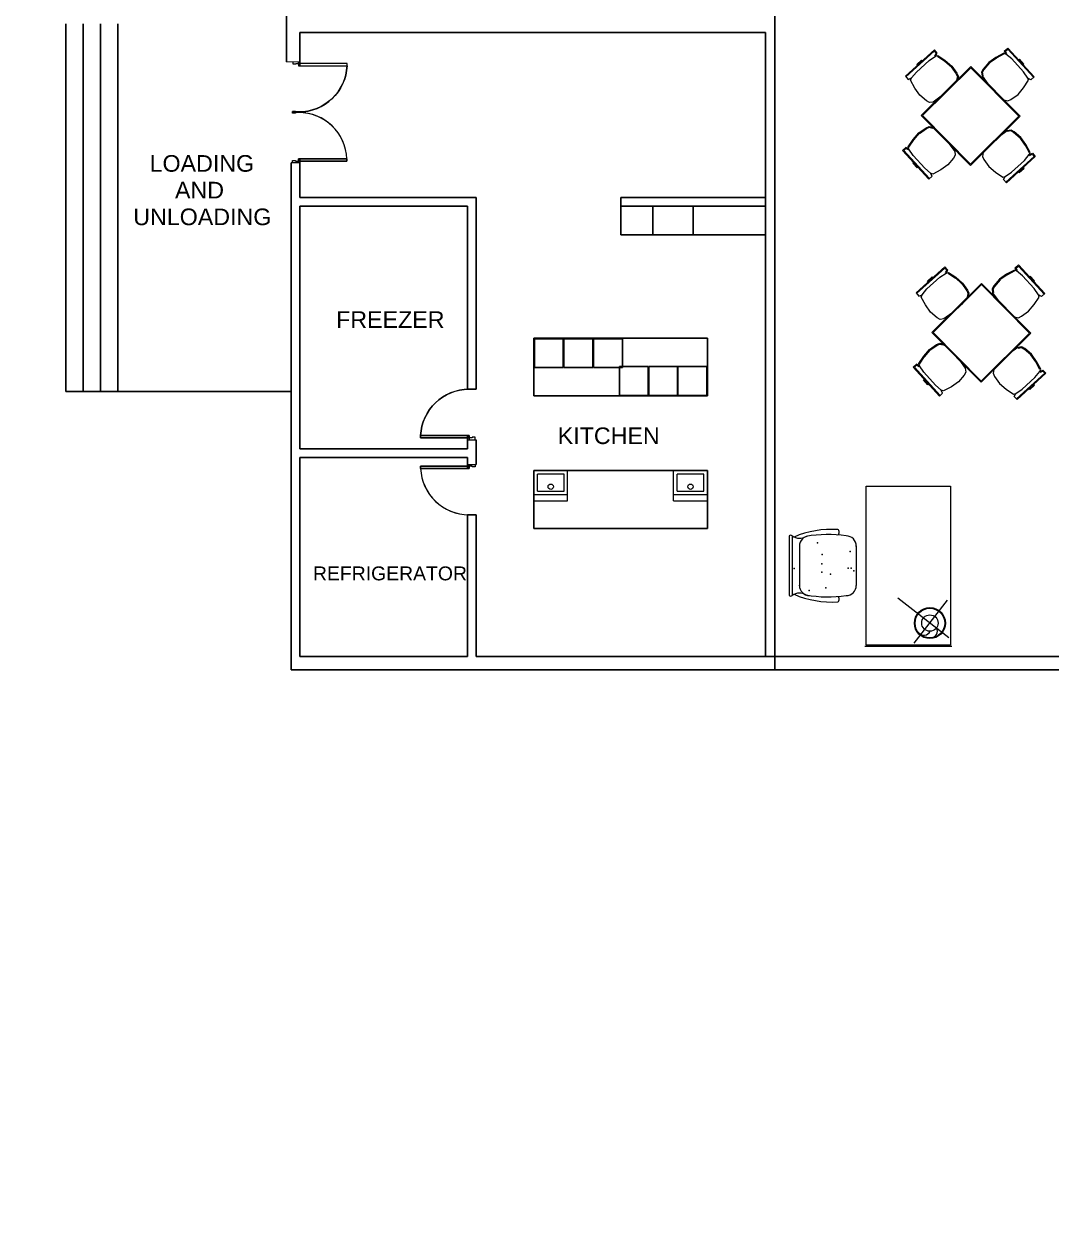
# Model space of a CAD drawing. Header units: millimetres. Extents: x 586 to 1010, y 369 to 668.
# Drawn here: x 792.86 to 810.62, y 434.52 to 455.25 of the extents above; entities that cross this region are included whole.
import ezdxf

# ---------------------------------------------------------------- set-up
doc = ezdxf.new("R2010")
doc.units = ezdxf.units.MM
doc.layers.add('finiture', color=7, linetype='Continuous', lineweight=20)
doc.layers.add('plan line', color=7, linetype='Continuous', lineweight=15)
doc.styles.get("Standard").update_dxf_attribs({"font": 'arial.ttf'})

msp = doc.modelspace()

# ---------------------------------------------------------------- linework, layer by layer
at = {"lineweight": 25}
for p, q in [((797.401, 463.976), (797.401, 454.601)), ((805.841, 457.251), (805.841, 444.084)), ((805.682, 455.104), (805.682, 444.314)), ((797.711, 453.716), (797.711, 453.738)), ((800.532, 448.935), (800.682, 448.935)), ((800.532, 446.766), (800.682, 446.766))]:
    msp.add_line(p, q, dxfattribs=at)
for p, q in [((793.581, 448.898), (793.583, 455.254)), ((793.881, 448.898), (793.881, 455.254)), ((794.181, 448.898), (794.181, 455.254)), ((794.481, 448.898), (794.481, 455.254)), ((805.682, 455.104), (797.631, 455.104)), ((797.631, 455.104), (797.631, 454.532)), ((797.631, 453.732), (797.631, 453.722)), ((797.631, 452.922), (797.631, 452.254)), ((797.481, 452.851), (797.481, 444.084)), ((797.631, 452.254), (800.682, 452.254)), ((797.631, 452.104), (797.631, 447.904)), ((797.631, 452.104), (800.532, 452.104)), ((800.532, 448.935), (800.532, 452.104)), ((800.682, 448.935), (800.682, 452.254)), ((803.182, 452.254), (805.682, 452.254)), ((803.182, 452.104), (803.182, 452.254)), ((803.182, 452.104), (805.682, 452.104)), ((803.182, 452.104), (803.182, 451.604)), ((803.732, 452.104), (803.732, 451.604)), ((804.432, 452.104), (804.432, 451.604)), ((803.182, 451.604), (805.682, 451.604)), ((801.678, 449.821), (801.678, 448.821)), ((804.678, 449.821), (801.678, 449.821)), ((801.686, 449.81), (801.686, 449.31)), ((802.186, 449.81), (801.686, 449.81)), ((802.186, 449.31), (802.186, 449.81)), ((802.197, 449.81), (802.197, 449.31)), ((802.697, 449.81), (802.197, 449.81)), ((802.697, 449.31), (802.697, 449.81)), ((802.711, 449.81), (802.711, 449.31)), ((803.211, 449.81), (802.711, 449.81)), ((803.211, 449.31), (803.211, 449.81)), ((804.678, 448.821), (804.678, 449.821)), ((801.686, 449.31), (802.186, 449.31)), ((802.197, 449.31), (802.697, 449.31)), ((802.711, 449.31), (803.211, 449.31)), ((803.156, 449.329), (803.156, 448.829)), ((803.656, 449.329), (803.156, 449.329)), ((803.656, 448.829), (803.656, 449.329)), ((803.663, 449.329), (803.663, 448.829)), ((804.163, 449.329), (803.663, 449.329)), ((804.163, 448.829), (804.163, 449.329)), ((804.168, 449.329), (804.168, 448.829)), ((804.668, 449.329), (804.168, 449.329)), ((804.668, 448.829), (804.668, 449.329)), ((797.481, 448.898), (793.581, 448.898)), ((801.678, 448.821), (804.678, 448.821)), ((803.156, 448.829), (803.656, 448.829)), ((803.663, 448.829), (804.163, 448.829)), ((804.168, 448.829), (804.668, 448.829)), ((800.532, 447.904), (800.532, 448.135)), ((800.682, 447.637), (800.682, 448.064)), ((800.532, 447.904), (797.631, 447.904)), ((797.631, 447.754), (797.631, 444.314)), ((800.532, 447.754), (797.631, 447.754)), ((800.532, 447.566), (800.532, 447.754)), ((801.678, 447.528), (801.678, 446.528)), ((804.678, 447.528), (801.678, 447.528)), ((804.678, 446.528), (804.678, 447.528)), ((800.532, 444.314), (800.532, 446.766)), ((800.682, 444.314), (800.682, 446.766)), ((801.678, 446.528), (804.678, 446.528)), ((800.682, 444.314), (800.682, 444.704))]:
    msp.add_line(p, q)
for points in [[(800.532, 444.314), (797.631, 444.314)], [(814.052, 444.314), (800.682, 444.314)], [(814.052, 444.084), (797.481, 444.084)]]:
    msp.add_lwpolyline(points, dxfattribs=at)
at = {"color": 254, "lineweight": 25}
msp.add_spline([(654.944, 595.472), (670.267, 587.317), (714.302, 595.165), (787.089, 595.165), (819.394, 580.944), (821.03, 562.85), (813.491, 552.788), (808.734, 539.671), (796.407, 534.706), (791.022, 527.249), (791.022, 507.547), (797.301, 476.527), (814.975, 463.89), (836.148, 474.682), (874.022, 478.588), (885.729, 462.733), (863.004, 436.079), (845.789, 420.685), (845.104, 408.675)], degree=3, dxfattribs=at)
at = {"layer": 'finiture'}
for p, q in [((808.602, 454.804), (808.102, 454.351)), ((808.652, 454.748), (808.602, 454.804)), ((809.817, 454.788), (809.873, 454.838)), ((809.841, 454.734), (809.817, 454.788)), ((809.835, 454.784), (809.872, 454.818)), ((809.872, 454.818), (810.316, 454.331)), ((809.873, 454.838), (810.327, 454.341)), ((808.601, 454.783), (808.112, 454.341)), ((808.291, 454.422), (808.513, 454.623)), ((808.298, 454.554), (808.381, 454.629)), ((808.381, 454.629), (808.394, 454.615)), ((808.513, 454.623), (808.623, 454.697)), ((808.634, 454.746), (808.601, 454.783)), ((808.61, 454.704), (808.634, 454.746)), ((808.623, 454.697), (808.652, 454.748)), ((808.623, 454.697), (808.663, 454.708)), ((808.655, 454.696), (808.784, 454.61)), ((808.663, 454.708), (808.792, 454.622)), ((808.782, 454.611), (808.897, 454.512)), ((808.792, 454.622), (808.906, 454.524)), ((809.543, 454.588), (809.445, 454.473)), ((809.666, 454.675), (809.543, 454.588)), ((809.675, 454.663), (809.552, 454.576)), ((809.802, 454.749), (809.666, 454.675)), ((809.809, 454.736), (809.673, 454.662)), ((809.841, 454.734), (809.802, 454.749)), ((809.855, 454.74), (809.835, 454.784)), ((809.944, 454.65), (809.841, 454.734)), ((810.146, 454.428), (809.944, 454.65)), ((810.076, 454.644), (810.062, 454.631)), ((810.152, 454.561), (810.076, 454.644)), ((808.207, 454.32), (808.291, 454.422)), ((808.31, 454.54), (808.298, 454.554)), ((809.236, 454.518), (808.376, 453.668)), ((809.236, 454.497), (808.397, 453.668)), ((808.894, 454.515), (808.981, 454.392)), ((808.906, 454.524), (808.993, 454.4)), ((808.979, 454.394), (809.003, 454.34)), ((808.993, 454.4), (809.017, 454.346)), ((810.086, 453.657), (809.236, 454.518)), ((810.065, 453.658), (809.236, 454.497)), ((809.445, 454.473), (809.416, 454.421)), ((809.416, 454.421), (809.427, 454.355)), ((809.458, 454.466), (809.429, 454.414)), ((809.431, 454.424), (809.441, 454.357)), ((809.554, 454.579), (809.456, 454.464)), ((810.138, 454.548), (810.152, 454.561)), ((810.22, 454.319), (810.146, 454.428)), ((808.102, 454.351), (808.152, 454.296)), ((808.152, 454.296), (808.207, 454.32)), ((808.191, 454.281), (808.207, 454.32)), ((808.264, 454.145), (808.191, 454.281)), ((809, 454.28), (808.888, 454.153)), ((809.002, 454.349), (808.986, 454.284)), ((809.017, 454.346), (809, 454.28)), ((809.427, 454.355), (809.527, 454.218)), ((809.527, 454.218), (809.678, 454.052)), ((810.146, 454.15), (810.232, 454.279)), ((810.272, 454.29), (810.22, 454.319)), ((810.232, 454.279), (810.22, 454.319)), ((810.327, 454.341), (810.272, 454.29)), ((808.351, 454.021), (808.264, 454.145)), ((808.465, 453.922), (808.351, 454.021)), ((808.721, 454.003), (808.584, 453.903)), ((808.888, 454.153), (808.721, 454.003)), ((809.678, 454.052), (809.806, 453.94)), ((809.925, 453.948), (810.049, 454.035)), ((810.049, 454.035), (810.146, 454.15)), ((808.517, 453.893), (808.465, 453.922)), ((808.584, 453.903), (808.517, 453.893)), ((809.806, 453.94), (809.871, 453.924)), ((809.871, 453.924), (809.925, 453.948)), ((808.376, 453.668), (809.225, 452.808)), ((808.397, 453.668), (809.226, 452.829)), ((809.225, 452.808), (810.086, 453.657)), ((809.226, 452.829), (810.065, 453.658)), ((808.236, 453.258), (808.334, 453.373)), ((808.247, 453.249), (808.346, 453.363)), ((808.334, 453.373), (808.458, 453.459)), ((808.343, 453.361), (808.466, 453.447)), ((808.458, 453.459), (808.512, 453.483)), ((808.464, 453.446), (808.518, 453.47)), ((808.509, 453.469), (808.574, 453.452)), ((808.512, 453.483), (808.578, 453.467)), ((808.578, 453.467), (808.705, 453.354)), ((808.705, 453.354), (808.855, 453.188)), ((809.864, 453.408), (809.727, 453.308)), ((809.93, 453.419), (809.864, 453.408)), ((809.933, 453.404), (809.866, 453.394)), ((809.975, 453.377), (809.923, 453.406)), ((809.982, 453.39), (809.93, 453.419)), ((810.087, 453.281), (809.973, 453.379)), ((810.097, 453.292), (809.982, 453.39)), ((808.15, 453.13), (808.236, 453.258)), ((808.161, 453.09), (808.15, 453.13)), ((808.162, 453.122), (808.248, 453.25)), ((808.855, 453.188), (808.955, 453.05)), ((809.561, 453.157), (809.449, 453.029)), ((809.727, 453.308), (809.561, 453.157)), ((810.172, 453.16), (810.085, 453.283)), ((810.184, 453.169), (810.097, 453.292)), ((810.245, 453.026), (810.171, 453.162)), ((810.258, 453.033), (810.184, 453.169)), ((808.11, 453.119), (808.054, 453.068)), ((808.054, 453.068), (808.506, 452.569)), ((808.112, 453.101), (808.075, 453.067)), ((808.075, 453.067), (808.517, 452.579)), ((808.161, 453.09), (808.11, 453.119)), ((808.154, 453.077), (808.112, 453.101)), ((808.235, 452.98), (808.161, 453.09)), ((808.436, 452.758), (808.235, 452.98)), ((808.936, 452.932), (808.837, 452.817)), ((808.965, 452.983), (808.936, 452.932)), ((808.955, 453.05), (808.965, 452.983)), ((809.449, 453.029), (809.433, 452.964)), ((809.433, 452.964), (809.457, 452.91)), ((810.326, 452.963), (809.84, 452.518)), ((810.347, 452.962), (809.85, 452.508)), ((810.159, 452.891), (810.243, 452.994)), ((810.243, 452.994), (810.258, 453.033)), ((810.243, 452.994), (810.297, 453.018)), ((810.249, 452.98), (810.293, 453)), ((810.293, 453), (810.326, 452.963)), ((810.297, 453.018), (810.347, 452.962)), ((808.229, 452.848), (808.243, 452.86)), ((808.304, 452.764), (808.229, 452.848)), ((808.318, 452.777), (808.304, 452.764)), ((808.538, 452.673), (808.436, 452.758)), ((808.713, 452.731), (808.577, 452.658)), ((808.837, 452.817), (808.713, 452.731)), ((809.457, 452.91), (809.544, 452.786)), ((809.544, 452.786), (809.659, 452.688)), ((809.937, 452.689), (810.159, 452.891)), ((810.07, 452.683), (810.153, 452.759)), ((810.153, 452.759), (810.14, 452.773)), ((808.506, 452.569), (808.562, 452.619)), ((808.562, 452.619), (808.538, 452.673)), ((808.577, 452.658), (808.538, 452.673)), ((809.659, 452.688), (809.788, 452.603)), ((809.788, 452.603), (809.828, 452.615)), ((809.799, 452.563), (809.828, 452.615)), ((809.85, 452.508), (809.799, 452.563)), ((809.828, 452.615), (809.937, 452.689)), ((810.057, 452.697), (810.07, 452.683)), ((810.001, 451.037), (810.056, 451.088)), ((810.019, 451.034), (810.055, 451.067)), ((810.055, 451.067), (810.5, 450.58)), ((810.056, 451.088), (810.511, 450.59)), ((808.786, 451.054), (808.286, 450.601)), ((808.785, 451.033), (808.296, 450.59)), ((808.475, 450.671), (808.697, 450.872)), ((808.482, 450.804), (808.565, 450.879)), ((808.565, 450.879), (808.577, 450.865)), ((808.697, 450.872), (808.807, 450.946)), ((808.818, 450.996), (808.785, 451.033)), ((808.836, 450.998), (808.786, 451.054)), ((808.794, 450.954), (808.818, 450.996)), ((808.807, 450.946), (808.836, 450.998)), ((808.807, 450.946), (808.847, 450.958)), ((808.839, 450.945), (808.967, 450.859)), ((808.847, 450.958), (808.976, 450.872)), ((808.966, 450.861), (809.08, 450.762)), ((808.976, 450.872), (809.09, 450.773)), ((809.85, 450.925), (809.727, 450.838)), ((809.859, 450.913), (809.736, 450.826)), ((809.986, 450.998), (809.85, 450.925)), ((809.993, 450.985), (809.857, 450.912)), ((810.025, 450.983), (809.986, 450.998)), ((810.025, 450.983), (810.001, 451.037)), ((810.039, 450.989), (810.019, 451.034)), ((810.127, 450.899), (810.025, 450.983)), ((810.33, 450.678), (810.127, 450.899)), ((810.26, 450.893), (810.246, 450.881)), ((810.335, 450.81), (810.26, 450.893)), ((808.39, 450.569), (808.475, 450.671)), ((808.494, 450.79), (808.482, 450.804)), ((809.42, 450.767), (808.559, 449.917)), ((809.419, 450.746), (808.58, 449.917)), ((809.078, 450.765), (809.165, 450.641)), ((809.09, 450.773), (809.177, 450.65)), ((809.163, 450.644), (809.187, 450.589)), ((809.177, 450.65), (809.2, 450.595)), ((810.248, 449.907), (809.419, 450.746)), ((810.269, 449.907), (809.42, 450.767)), ((809.629, 450.723), (809.6, 450.671)), ((809.6, 450.671), (809.61, 450.604)), ((809.642, 450.716), (809.613, 450.664)), ((809.615, 450.673), (809.625, 450.607)), ((809.727, 450.838), (809.629, 450.723)), ((809.738, 450.828), (809.64, 450.713)), ((810.322, 450.798), (810.335, 450.81)), ((810.404, 450.569), (810.33, 450.678)), ((808.286, 450.601), (808.336, 450.546)), ((808.336, 450.546), (808.39, 450.569)), ((808.375, 450.53), (808.39, 450.569)), ((808.448, 450.394), (808.375, 450.53)), ((809.184, 450.53), (809.072, 450.403)), ((809.186, 450.599), (809.17, 450.534)), ((809.2, 450.595), (809.184, 450.53)), ((809.61, 450.604), (809.71, 450.467)), ((809.71, 450.467), (809.862, 450.301)), ((810.33, 450.4), (810.416, 450.528)), ((810.456, 450.54), (810.404, 450.569)), ((810.416, 450.528), (810.404, 450.569)), ((810.511, 450.59), (810.456, 450.54)), ((808.535, 450.271), (808.448, 450.394)), ((808.649, 450.172), (808.535, 450.271)), ((808.905, 450.252), (808.767, 450.153)), ((809.072, 450.403), (808.905, 450.252)), ((809.862, 450.301), (809.989, 450.19)), ((810.109, 450.198), (810.232, 450.285)), ((810.232, 450.285), (810.33, 450.4)), ((808.701, 450.143), (808.649, 450.172)), ((808.767, 450.153), (808.701, 450.143)), ((809.989, 450.19), (810.055, 450.174)), ((810.055, 450.174), (810.109, 450.198)), ((808.559, 449.917), (809.409, 449.057)), ((808.58, 449.917), (809.409, 449.078)), ((809.409, 449.057), (810.269, 449.907)), ((809.409, 449.078), (810.248, 449.907)), ((808.42, 449.508), (808.518, 449.622)), ((808.431, 449.498), (808.529, 449.613)), ((808.518, 449.622), (808.642, 449.709)), ((808.527, 449.61), (808.65, 449.697)), ((808.642, 449.709), (808.696, 449.733)), ((808.648, 449.695), (808.702, 449.719)), ((808.692, 449.718), (808.758, 449.702)), ((808.696, 449.733), (808.761, 449.716)), ((808.761, 449.716), (808.888, 449.604)), ((808.888, 449.604), (809.039, 449.437)), ((810.047, 449.658), (809.91, 449.558)), ((810.114, 449.668), (810.047, 449.658)), ((810.116, 449.654), (810.05, 449.643)), ((810.159, 449.626), (810.107, 449.655)), ((810.166, 449.639), (810.114, 449.668)), ((810.271, 449.53), (810.156, 449.628)), ((810.281, 449.541), (810.166, 449.639)), ((808.334, 449.38), (808.42, 449.508)), ((808.346, 449.371), (808.432, 449.5)), ((809.039, 449.437), (809.138, 449.3)), ((809.745, 449.406), (809.633, 449.279)), ((809.91, 449.558), (809.745, 449.406)), ((810.356, 449.41), (810.269, 449.533)), ((810.368, 449.418), (810.281, 449.541)), ((810.428, 449.275), (810.355, 449.411)), ((810.441, 449.282), (810.368, 449.418)), ((808.293, 449.368), (808.238, 449.318)), ((808.238, 449.318), (808.69, 448.818)), ((808.295, 449.35), (808.259, 449.317)), ((808.259, 449.317), (808.701, 448.828)), ((808.345, 449.339), (808.293, 449.368)), ((808.338, 449.326), (808.295, 449.35)), ((808.345, 449.339), (808.334, 449.38)), ((808.419, 449.229), (808.345, 449.339)), ((808.62, 449.007), (808.419, 449.229)), ((809.148, 449.233), (809.119, 449.181)), ((809.138, 449.3), (809.148, 449.233)), ((809.633, 449.279), (809.617, 449.213)), ((809.617, 449.213), (809.641, 449.159)), ((810.51, 449.213), (810.024, 448.768)), ((810.531, 449.212), (810.033, 448.757)), ((810.342, 449.141), (810.426, 449.243)), ((810.426, 449.243), (810.441, 449.282)), ((810.426, 449.243), (810.481, 449.267)), ((810.432, 449.23), (810.477, 449.25)), ((810.477, 449.25), (810.51, 449.213)), ((810.481, 449.267), (810.531, 449.212)), ((808.412, 449.097), (808.426, 449.11)), ((808.488, 449.014), (808.412, 449.097)), ((808.502, 449.026), (808.488, 449.014)), ((808.722, 448.923), (808.62, 449.007)), ((808.897, 448.98), (808.761, 448.908)), ((809.021, 449.067), (808.897, 448.98)), ((809.119, 449.181), (809.021, 449.067)), ((809.641, 449.159), (809.728, 449.036)), ((809.728, 449.036), (809.843, 448.938)), ((810.121, 448.939), (810.342, 449.141)), ((810.253, 448.933), (810.336, 449.009)), ((810.336, 449.009), (810.324, 449.023)), ((808.69, 448.818), (808.746, 448.869)), ((808.746, 448.869), (808.722, 448.923)), ((808.761, 448.908), (808.722, 448.923)), ((809.843, 448.938), (809.971, 448.853)), ((809.971, 448.853), (810.012, 448.864)), ((809.983, 448.813), (810.012, 448.864)), ((810.033, 448.757), (809.983, 448.813)), ((810.012, 448.864), (810.121, 448.939)), ((810.241, 448.947), (810.253, 448.933)), ((802.261, 447.528), (801.678, 447.528)), ((801.678, 447.006), (801.678, 447.528)), ((802.261, 447.528), (801.678, 447.528)), ((801.678, 447.006), (801.678, 447.528)), ((802.2, 447.466), (801.739, 447.466)), ((801.739, 447.174), (801.739, 447.466)), ((802.2, 447.466), (801.739, 447.466)), ((801.739, 447.174), (801.739, 447.466)), ((802.2, 447.174), (802.2, 447.466)), ((802.2, 447.174), (802.2, 447.466)), ((802.261, 447.006), (802.261, 447.528)), ((802.261, 447.006), (802.261, 447.528)), ((804.678, 447.528), (804.094, 447.528)), ((804.094, 447.006), (804.094, 447.528)), ((804.678, 447.528), (804.094, 447.528)), ((804.094, 447.006), (804.094, 447.528)), ((804.616, 447.466), (804.156, 447.466)), ((804.156, 447.174), (804.156, 447.466)), ((804.616, 447.466), (804.156, 447.466)), ((804.156, 447.174), (804.156, 447.466)), ((804.616, 447.174), (804.616, 447.466)), ((804.616, 447.174), (804.616, 447.466)), ((804.678, 447.006), (804.678, 447.528)), ((804.678, 447.006), (804.678, 447.528)), ((801.739, 447.174), (802.2, 447.174)), ((801.739, 447.174), (802.2, 447.174)), ((804.156, 447.174), (804.616, 447.174)), ((804.156, 447.174), (804.616, 447.174)), ((807.421, 444.508), (807.421, 447.26)), ((807.421, 447.26), (808.883, 447.26)), ((808.883, 447.26), (808.883, 444.508)), ((801.678, 447.113), (802.261, 447.113)), ((801.678, 447.113), (802.261, 447.113)), ((801.678, 447.006), (802.261, 447.006)), ((801.678, 447.006), (802.261, 447.006)), ((804.094, 447.113), (804.678, 447.113)), ((804.094, 447.113), (804.678, 447.113)), ((804.094, 447.006), (804.678, 447.006)), ((804.094, 447.006), (804.678, 447.006)), ((806.092, 446.4), (806.092, 445.368)), ((806.145, 446.4), (806.145, 445.368)), ((806.268, 446.224), (806.268, 445.544)), ((807.253, 446.224), (807.253, 445.544)), ((808.851, 444.639), (807.972, 445.321)), ((808.254, 444.542), (808.832, 445.287)), ((808.904, 444.487), (807.399, 444.487)), ((808.883, 444.508), (807.421, 444.508))]:
    msp.add_line(p, q, dxfattribs=at)
for centre, radius in [((801.969, 447.251), 0.0461), ((801.969, 447.251), 0.0461), ((804.386, 447.251), 0.0461), ((804.386, 447.251), 0.0461), ((808.525, 444.892), 0.268), ((808.525, 444.892), 0.256), ((808.525, 444.892), 0.142)]:
    msp.add_circle(centre, radius, dxfattribs=at)
for centre, radius, start, end in [((806.825, 444.872), 1.641, 86.3132, 113.2421), ((806.904, 446.464), 0.0536, 300.0093, 59.9907), ((806.119, 446.369), 0.0408, 49.6623, 130.3377), ((806.273, 446.569), 0.211, 232.8901, 302.3557), ((806.444, 446.224), 0.176, 90, 180), ((806.762, 444.311), 2.113, 81.4077, 100.2469), ((807.077, 446.224), 0.176, 0, 90), ((806.444, 445.544), 0.176, 180, 270), ((807.077, 445.544), 0.176, 270, 0), ((806.119, 445.399), 0.0408, 229.6623, 310.3377), ((806.273, 445.2), 0.211, 57.6443, 127.1099), ((806.825, 446.897), 1.641, 246.7579, 273.6868), ((806.762, 447.458), 2.113, 259.7531, 278.5923), ((806.904, 445.305), 0.0536, 300.0093, 59.9907), ((808.422, 444.806), 0.123, 217.019, 333.3222), ((808.537, 444.755), 0.118, 272.6305, 28.6374)]:
    msp.add_arc(centre, radius, start, end, dxfattribs=at)
for p in [(806.581, 446.278), (806.663, 446.079), (807.147, 446.127), (807.253, 446.224), (807.253, 446.224), (806.655, 445.915), (806.179, 445.837), (806.655, 445.77), (806.808, 445.74), (807.113, 445.843), (807.162, 445.843), (807.21, 445.794), (806.268, 445.544), (806.436, 445.455), (806.726, 445.504)]:
    msp.add_point(p, dxfattribs=at)
at = {"layer": 'plan line'}
for p, q in [((797.401, 454.601), (797.631, 454.602)), ((797.508, 454.602), (797.508, 454.562)), ((797.608, 454.572), (797.608, 454.602)), ((797.508, 454.562), (797.558, 454.562)), ((797.558, 454.562), (797.558, 454.572)), ((797.558, 454.572), (797.608, 454.572)), ((797.608, 454.572), (797.608, 454.532)), ((798.448, 454.571), (797.608, 454.572)), ((797.608, 454.532), (798.447, 454.531)), ((798.447, 454.531), (798.448, 454.571)), ((797.506, 453.712), (797.506, 453.742)), ((797.506, 453.742), (797.506, 453.712)), ((797.556, 453.742), (797.506, 453.742)), ((797.506, 453.712), (797.506, 453.742)), ((797.506, 453.742), (797.556, 453.742)), ((797.556, 453.712), (797.506, 453.712)), ((797.556, 453.712), (797.506, 453.712)), ((797.556, 453.732), (797.556, 453.742)), ((797.556, 453.742), (797.556, 453.732)), ((797.606, 453.732), (797.556, 453.732)), ((797.556, 453.732), (797.612, 453.732)), ((797.556, 453.722), (797.556, 453.712)), ((797.606, 453.722), (797.556, 453.722)), ((797.612, 453.722), (797.556, 453.722)), ((797.556, 453.722), (797.556, 453.712)), ((797.612, 453.722), (797.612, 453.732)), ((797.612, 453.732), (797.612, 453.722)), ((798.445, 452.921), (797.605, 452.922)), ((797.605, 452.922), (797.605, 452.882)), ((798.445, 452.881), (798.445, 452.921)), ((797.631, 452.851), (797.48, 452.851)), ((797.505, 452.852), (797.505, 452.892)), ((797.505, 452.892), (797.555, 452.892)), ((797.555, 452.892), (797.555, 452.882)), ((797.555, 452.882), (797.605, 452.882)), ((797.605, 452.882), (797.605, 452.852)), ((797.605, 452.882), (798.445, 452.881)), ((799.719, 448.134), (800.559, 448.135)), ((799.719, 448.094), (799.719, 448.134)), ((800.559, 448.095), (799.719, 448.094)), ((800.532, 448.064), (800.682, 448.064)), ((800.559, 448.135), (800.559, 448.095)), ((800.609, 448.095), (800.559, 448.095)), ((800.559, 448.095), (800.559, 448.065)), ((800.659, 448.105), (800.609, 448.105)), ((800.609, 448.105), (800.609, 448.095)), ((800.659, 448.065), (800.659, 448.105)), ((800.559, 447.606), (799.719, 447.607)), ((799.719, 447.607), (799.719, 447.567)), ((799.719, 447.567), (800.559, 447.566)), ((800.532, 447.637), (800.682, 447.637)), ((800.559, 447.606), (800.559, 447.636)), ((800.609, 447.606), (800.559, 447.606)), ((800.559, 447.566), (800.559, 447.606)), ((800.609, 447.596), (800.609, 447.606)), ((800.659, 447.596), (800.609, 447.596)), ((800.659, 447.636), (800.659, 447.596))]:
    msp.add_line(p, q, dxfattribs=at)
for points in [[(797.508, 454.602), (797.508, 454.562), (797.558, 454.562), (797.558, 454.572), (797.608, 454.572), (797.608, 454.602)], [(797.505, 452.852), (797.505, 452.892), (797.555, 452.892), (797.555, 452.882), (797.605, 452.882), (797.605, 452.852)], [(800.659, 448.065), (800.659, 448.105), (800.609, 448.105), (800.609, 448.095), (800.559, 448.095), (800.559, 448.065)], [(800.659, 447.636), (800.659, 447.596), (800.609, 447.596), (800.609, 447.606), (800.559, 447.606), (800.559, 447.636)]]:
    msp.add_lwpolyline(points, dxfattribs=at)
for points in [[(798.447, 454.531, -0.403785), (797.606, 453.732)], [(798.445, 452.921, 0.403785), (797.606, 453.722)], [(799.719, 448.134, -0.403785), (800.557, 448.935)], [(799.719, 447.567, 0.403785), (800.557, 446.766)]]:
    msp.add_lwpolyline(points, format="xyb", dxfattribs=at)
for points in [[(797.608, 454.572), (797.608, 454.532), (798.447, 454.531), (798.448, 454.571)], [(797.605, 452.882), (797.605, 452.922), (798.445, 452.921), (798.445, 452.881)], [(800.559, 448.095), (800.559, 448.135), (799.719, 448.134), (799.719, 448.094)], [(800.559, 447.606), (800.559, 447.566), (799.719, 447.567), (799.719, 447.607)]]:
    msp.add_lwpolyline(points, close=True, dxfattribs=at)
for centre, start, end in [((797.613, 454.567), 269.908, 357.4887), ((797.61, 452.887), 2.3305, 89.9316), ((800.553, 448.1), 90.0684, 177.6695), ((800.553, 447.601), 182.3305, 269.9316)]:
    msp.add_arc(centre, 0.835, start, end, dxfattribs=at)

# ---------------------------------------------------------------- texts
at = {"lineweight": 25}
for s, height, p in [('LOADING', 0.2876, (795.032, 452.698)), ('AND ', 0.2876, (795.471, 452.236)), ('UNLOADING', 0.2876, (794.749, 451.774)), ('FREEZER', 0.2876, (798.257, 449.997)), ('KITCHEN', 0.2876, (802.09, 447.988)), ('REFRIGERATOR', 0.23994, (797.857, 445.631))]:
    msp.add_text(s, height=height, dxfattribs=at).set_placement(p)

doc.saveas('drawing.dxf')
